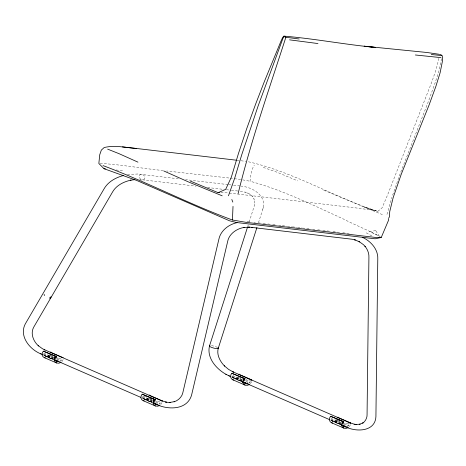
<?xml version="1.0" encoding="UTF-8"?>
<svg xmlns="http://www.w3.org/2000/svg" width="466" height="466" viewBox="0 0 466 466"><rect width="100%" height="100%" fill="white"/><g stroke="black" fill="none" stroke-linecap="round" stroke-linejoin="round"><path stroke-width="0.35" stroke-dasharray="2.33 1.75" d="M263.372 207.201C265.643 194.741 251.826 187.052 241.19 186.126M381.24 237.485C369.084 230.42 355.657 225.363 343.133 218.874C312.703 205.017 282.443 189.971 250.032 181.233C250.621 175.74 251.232 169.933 254.261 165.18M441.529 58.722L438.879 71.246L434.551 84.48L427.887 102.788L400.282 173.381L392.127 196.64M438.908 58.343L436.199 69.358L431.801 81.964L387.345 195.516L382.103 207.778L377.734 211.407L364.156 207.09L377.734 211.407C333.58 197.036 293.137 171.721 247.679 161.615M258.473 222.736L262.748 209.35M386.984 214.412L391.929 197.31M262.673 209.613L263.453 206.904M247.825 226.249L248.267 224.862M249.153 222.101L254.657 204.685L254.576 204.982L254.582 200.863L253.982 198.9L254.215 199.378L251.92 195.871L252.456 196.372L248.838 193.559L249.601 193.984L244.895 192.015L245.751 192.283L240.054 191.264M63.143 359.548L61.984 361.581M161.97 402.566L160.811 404.599M251.623 381.683L250.463 383.716M350.449 424.701L349.29 426.734M248.378 383.576L249.945 382.405L250.924 380.629L247.696 379.225M43.985 294.873L44.608 295.595L43.99 294.85L44.183 294.535L45.726 293.941M43.99 294.85L44.363 294.285M59.904 361.441L62.054 359.432L56.887 357.183M158.725 404.459L160.875 402.449L156.355 400.48M347.205 426.594L349.354 424.584L344.834 422.615M50.427 355.278L47.707 357.591M149.254 398.296L146.534 400.609M238.907 377.413L236.186 379.726M337.733 420.431L335.013 422.744M53.328 357.387L43.641 353.17C43.175 356.397 47.573 357.428 49.204 354.929L53.718 356.898M152.149 400.405L142.468 396.187C141.996 399.414 146.394 400.445 148.025 397.947L152.545 399.915M242.448 379.802L232.12 375.305C231.654 378.532 236.052 379.563 237.677 377.064L242.198 379.033M340.629 422.54L330.942 418.322C330.476 421.549 334.873 422.58 336.504 420.082M127.439 174.639L137.581 173.999L178.356 178.787M100.149 163.385C121.218 164.597 142.159 168.453 163.187 170.55M220.849 192.388L228.625 192.988M246.951 221.63L249.834 221.909M139.753 179.515C144.943 182.055 147.326 175.816 141.897 174.447C137.645 173.579 138.839 179.701 142.235 179.777L195.994 186.144M116.151 169.985L124.014 170.824M228.818 177.995L166.723 170.987M228.043 184.606L185.585 179.631M228.73 184.682L232.884 185.159M233.577 185.235L239.809 185.946M226.348 189.703L230.676 190.192M231.398 190.274L239.332 191.182M229.319 193.07L355.634 207.877L374.903 210.481M254.005 222.364L255.385 222.527M258.851 222.923L260.232 223.08M263.005 223.4L265.777 223.715M207.556 187.501L224.187 189.452M267.88 223.96L272.22 224.472M272.942 224.554L275.109 224.81M278.726 225.235L281.615 225.573M282.344 225.66L286.677 226.167M287.4 226.255L291.739 226.761M292.462 226.849L296.801 227.356M297.524 227.443L301.857 227.95M302.58 228.037L309.814 228.888M312.703 229.225L314.87 229.482M317.765 229.82L319.932 230.076M322.822 230.414L326.439 230.839M327.161 230.92L330.056 231.264M236.897 160.269L240.34 160.683M332.945 231.602L336.475 232.027M337.18 232.109L340.005 232.447M342.825 232.784L346.355 233.21M347.059 233.297L349.18 233.548M241.004 160.764L245.681 161.341M230.204 178.169L233.658 178.595M234.346 178.676L240.613 179.503M242.652 179.847L250.032 181.233M263.208 167.399L276.967 172.193L297.786 180.913M382.394 214.622L322.297 189.58M347.811 422.808L349.75 423.646M246.013 379.598L250.533 381.567M335.642 419.324L337.576 420.169M245.431 380.437L249.945 382.405M337.798 420.647L341.025 422.05M344.252 423.454L348.772 425.423M236.944 377.751L242.11 380M245.984 381.683L249.217 383.087M335.77 420.769L340.937 423.017M343.518 424.142L348.038 426.105M232.173 376.237L241.854 380.454M330.994 419.254L340.681 423.472M236.111 378.235L241.924 380.763M334.938 421.252L340.745 423.78M232.447 377.076L241.487 381.013M331.274 420.093L340.961 424.31M235.237 378.485L241.691 381.299M334.058 421.503L340.518 424.316M231.515 376.959L241.481 381.299M330.493 420.047L340.454 424.38M232.93 377.757L241.97 381.695M331.757 420.775L340.797 424.712M233.588 378.241L241.982 381.893M332.415 421.258L340.949 424.881M49.629 354.737L51.563 355.575M144.577 396.065L146.516 396.91M149.743 398.313L151.683 399.158M56.951 358.302L61.471 360.27M155.772 401.319L160.292 403.288M48.47 355.616L53.631 357.865M56.864 359.269L60.737 360.958M147.291 398.634L151.811 400.603M155.685 402.286L159.558 403.975M43.693 354.108L53.38 358.319M142.514 397.125L152.201 401.337M47.631 356.1L53.444 358.628M146.458 399.117L152.271 401.645M43.973 354.941L53.654 359.158M142.794 397.958L151.834 401.896M46.757 356.35L53.858 359.443M145.578 399.374L152.038 402.181M43.117 354.853L53.794 359.502M142.089 397.935L152.12 402.304M44.456 355.622L53.491 359.56M143.278 398.646L152.318 402.577M45.895 356.356L53.642 359.729M144.722 399.374L151.823 402.467M45.109 356.106L53.503 359.758M143.936 399.123L152.33 402.781M366.235 232.831L372.555 236.355M211.395 345.656A4.625 0.979 15.3 0 1 214.71 346.355L215.805 346.721A4.503 0.955 15.3 0 1 217.535 347.508M375.759 230.658L369.567 231.474L379.097 235.878L375.759 230.658"/><path stroke-width="0.7" d="M343.78 425.831C354.131 432.297 375.247 432.64 375.922 416.534L377.78 259.044C378.293 249.392 370.878 241.266 362.612 237.386M388.708 218.537L388.481 220.377L381.24 237.485L377.53 237.672L246.234 222.364L232.441 220.01L233.017 206.38M53.147 355.453L56.479 356.612L55.908 358.511L53.969 357.667M159.879 405.391L157.642 406.247L155.399 405.985L143.132 400.643C140.493 399.647 140.289 395.983 142.194 394.178L155.306 399.618L154.735 401.529L152.796 400.684M240.957 377.355L244.959 378.742L244.388 380.646L243.095 380.081M338.45 419.907L343.78 421.759L343.209 423.664L341.922 423.099M209.467 346.052C206.624 358.133 216.509 369.148 226.418 374.553M218.286 348.189C216.416 354.748 220.063 361.43 224.525 366.043L224.268 365.769L228.561 369.381L233.495 372.13L232.814 371.792L349.995 422.802L354.399 424.235M238.085 193.728C251.028 140.691 269.156 89.146 285.874 37.263L299.219 38.998M50.112 298.601L50.008 297.739M256.923 227.571L218.216 348.428L217.855 348.585A4.625 0.979 15.3 0 1 213.044 347.886L211.948 347.52A4.503 0.955 15.3 0 1 209.537 345.807L247.603 226.936M228.457 195.796L234.701 178.152L241.732 154.764L258.123 105.963L283.095 37.967L284.575 36.395L285.874 37.263M237.078 222.637C228.614 224.461 220.465 230.705 218.799 239.553L182.777 392.925C181.932 396.851 178.233 400.609 174.074 401.803L174.587 401.61L169.88 402.443L170.626 402.42L168.139 402.379L165.611 402.042L166.432 402.205L161.329 400.609M49.839 298.071L51.103 296.894L50.153 297.5M388.784 217.919L389.366 216.935L389.745 211.541L393.164 197.619L401.278 174.173L429.075 105.007L435.792 86.618L440.09 72.842L442.304 61.85L442.7 57.353L441.978 55.594L441.046 54.772L439.479 54.388M43.373 351.16L56.479 356.601L43.373 351.16C41.462 352.966 41.666 356.624 44.305 357.626L56.572 362.967L58.815 363.23L61.058 362.373M55.64 356.502C53.73 358.307 53.934 361.966 56.572 362.967M150.64 398.005L155.3 399.63L154.462 399.519C152.557 401.325 152.761 404.983 155.399 405.985M231.852 373.295L244.959 378.736L231.852 373.295C229.942 375.101 230.146 378.759 232.784 379.761L245.052 385.102L247.295 385.365L249.537 384.502M244.12 378.637C242.209 380.442 242.413 384.101 245.052 385.102M330.674 416.313L343.786 421.753L330.674 416.313C328.769 418.118 328.967 421.777 331.611 422.779L343.879 428.12L346.122 428.382L348.358 427.52M342.941 421.654C341.036 423.46 341.234 427.118 343.879 428.12M438.85 54.231L427.019 52.495L364.179 46.186L375.328 47.416C344.77 44.544 314.48 38.661 283.951 36.121L282.711 37.362L280.992 41.119L264.467 81.3L255.758 103.772L246.782 128.459L238.429 153.599L231.328 177.196L225.66 189.406L218.1 192.662L190.443 181.123M209.537 345.807L209.898 345.656M50.876 352.04L50.357 352.191L62.625 357.527L63.143 357.381M149.697 395.057L149.178 395.209L161.446 400.544L161.964 400.399L162.121 401.465M239.355 374.175L238.831 374.32L251.098 379.662L251.623 379.516L251.774 380.576M338.176 417.192L337.658 417.338L349.925 422.679L350.444 422.534L350.601 423.6M123.321 175.548C115.632 177.587 107.937 181.845 103.97 189.004L25.28 323.934C18.815 336.207 29.865 349.663 41.171 354.009M381.24 237.485L375.118 238.796L236.699 222.538L229.581 220.814L136.876 180.517L104.005 168.698L98.844 163.479L99.741 154.718L101.338 150.116L104.151 147.553C114.7 144.879 125.628 147.635 136.235 148.444L236.18 160.182M218.1 192.662L219.474 192.522M134.942 179.614L130.608 180.208L131.045 180.109C123.694 181.699 116.145 185.41 112.405 192.237L33.802 327.015C30.104 333.394 33.371 341.403 38.532 345.918L38.113 345.568L42.389 348.673L44.876 349.919L44.165 349.605L162.057 400.929M54.149 360.043L57.376 361.447L59.025 361.692L57.085 360.847M242.617 381.974L245.856 383.582L247.504 383.827L244.918 382.702M152.976 403.061L156.203 404.465L157.852 404.709L153.331 402.746M341.444 424.992L344.683 426.6L346.325 426.844L343.745 425.72M440.999 57.621L415.357 54.988M431.289 54.51L441.978 55.594M104.005 168.698L105.433 168.849M136.235 148.444L122.447 146.918M317.963 43.554L289.537 39.837M354.16 424.182L356.537 424.503L355.686 424.474L360.096 424.194L359.403 424.345L363.113 422.837L362.694 423.128C365.74 421.305 367.196 417.227 367.062 414.926L368.915 257.587C369.183 253.434 367.587 249.351 364.942 246.188L365.297 246.59L363.48 244.697L359.036 241.51L359.694 241.906L354.463 239.71L355.267 239.967L352.447 239.279L251.605 227.379L252.403 227.455L248.588 227.082L249.374 227.163L243.66 227.507L244.254 227.402C236.501 228.649 228.934 233.961 227.583 241.807L191.543 395.244C186.662 411.315 165.162 409.964 153.384 402.851M232.784 379.761L233.868 380.035M331.611 422.779L332.689 423.052M44.305 357.626L45.388 357.9M143.132 400.643L144.21 400.917M232.441 220.01C188.538 203.898 146.889 181.938 103.015 165.605M222.183 195.807L188.567 181.973L163.811 170.97M107.629 149.132L118.952 153.64L137.959 162.145M243.269 379.114L244.563 379.679M342.096 422.132L343.39 422.697M242.78 381.572L244.714 382.417L245.198 383.099M341.601 424.59L343.541 425.435L344.025 426.116M225.777 374.233L230.851 376.674M244.801 382.743L329.829 419.755M242.629 382.172L246.642 383.827M341.456 425.196L345.469 426.844M142.194 394.178L154.462 399.519M54.796 356.985L56.083 357.544M153.617 400.003L154.91 400.562M54.301 359.437L56.24 360.282L57.376 361.447M153.128 402.455L155.061 403.3L156.203 404.465M40.46 353.694L42.505 354.585M55.739 360.346L140.825 397.387M54.138 359.839L56.724 360.964M152.965 402.857L155.545 403.981M54.289 360.008L58.163 361.698M153.116 403.026L156.99 404.715M283.951 36.121L284.575 36.395M228.841 375.753L229.522 376.091M231.812 199.489L232.831 202.098M218.053 347.875A4.503 0.955 15.3 0 1 218.216 348.428"/></g></svg>
